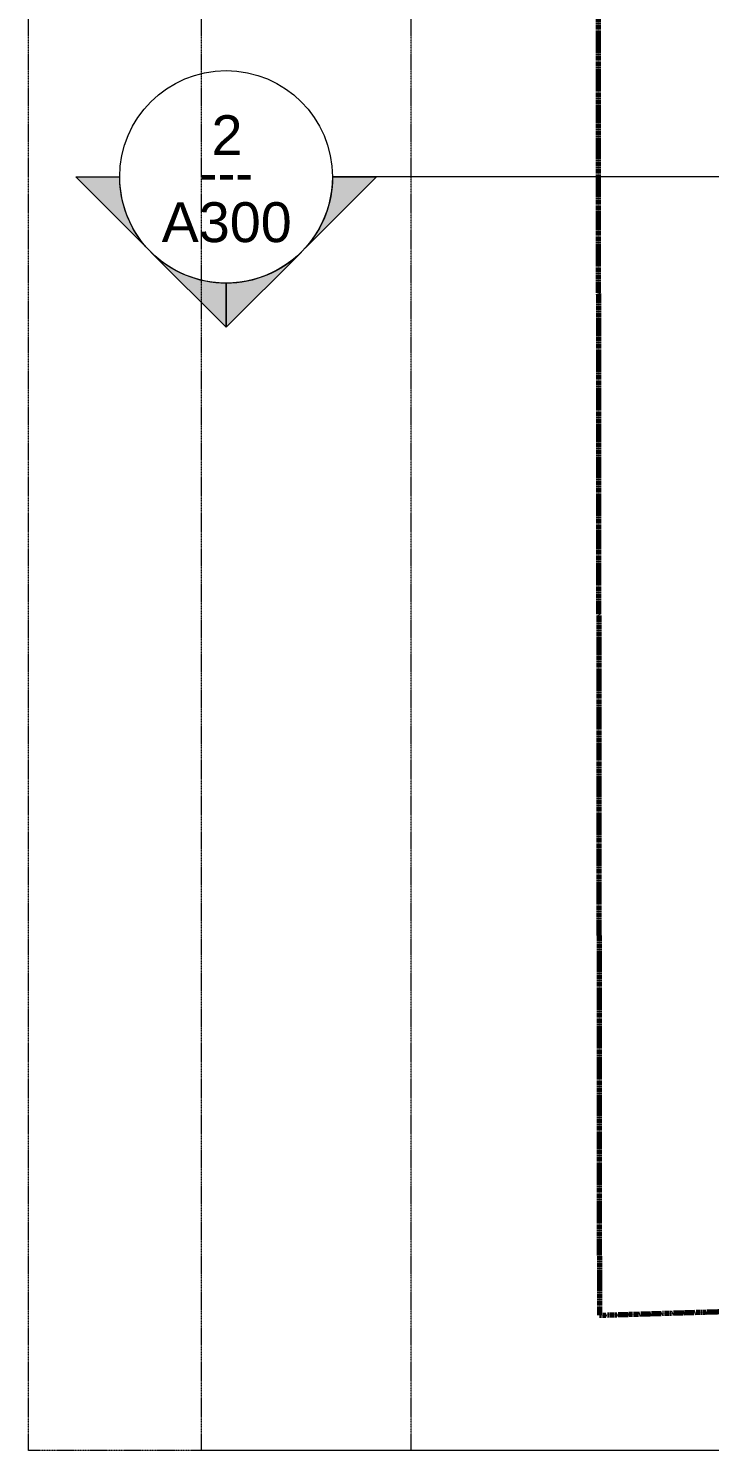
# Model space of a CAD drawing. Header units: inches. Extents: x -4830 to -235, y 9551 to 12852.
# Drawn here: x -4245 to -3937, y 9706 to 10348 of the extents above; entities that cross this region are included whole.
import ezdxf

# ---------------------------------------------------------------- set-up
doc = ezdxf.new("R2010")
doc.units = ezdxf.units.IN
doc.header["$MEASUREMENT"] = 0
doc.linetypes.add('Aligning Line 1_8_', pattern=[0.25, 0.125, -0.125])
doc.linetypes.add('Double Dash 3_8_', pattern=[1, 0.375, -0.125, 0.125, -0.125, 0.125, -0.125])
for name, color, linetype, lineweight in [('0-1', 7, 'Continuous', 5), ('C-PROP-LINE', 91, 'Double Dash 3_8_', 70), ('G-ANNO-SYMB', 111, 'Aligning Line 1_8_', 9), ('G-ANNO-SYMB-1', 147, 'Aligning Line 1_8_', 9), ('G-ANNO-SYMB-2', 111, 'Continuous', 9)]:
    doc.layers.add(name, color=color, linetype=linetype, lineweight=lineweight)
doc.styles.add('Arial', font='arial.ttf', dxfattribs={"height": 18})
doc.styles.add('Century Gothic', font='ufonts.com_century-gothic.ttf', dxfattribs={"height": 18})

# ---------------------------------------------------------------- blocks, each defined once
blk = doc.blocks.new('CTR - 1st Phase - Common Walls_rvt-1-FLOOR PLAN - 3RD FLOOR')
at = {"layer": 'G-ANNO-SYMB-1'}
for p, q in [((-4244.79, 9706.24), (-4244.79, 12461.73)), ((-4166.61, 9706.24), (-4166.61, 12428.12)), ((-514.42, 9706.24), (-4244.79, 9706.24)), ((-1875.5, 9706.24), (-4166.61, 9706.24))]:
    blk.add_line(p, q, dxfattribs=at)
blk = doc.blocks.new('Family - ___-1878357-FLOOR PLAN - 3RD FLOOR')
at = {"layer": 'C-PROP-LINE'}
for p, q in [((-3989.61, 12268.69), (-3987.01, 9767.34)), ((-3987.01, 9767.34), (-599.29, 9868.76))]:
    blk.add_line(p, q, dxfattribs=at)
blk = doc.blocks.new('Section - Section Head - Filled-22785-FLOOR PLAN - 3RD FLOOR')
at = {"layer": 'G-ANNO-SYMB-2'}
h = blk.add_hatch(color=256, dxfattribs=at)
edge = h.paths.add_edge_path(flags=0)
edge.add_line((-0.4268, 0.1768), (-0.25, 0.3536))
edge.add_line((-0.25, 0.3536), (-0.25, 0.25))
edge.add_arc((-0.25, 0), 0.25, 90, 135)
h = blk.add_hatch(color=256, dxfattribs=at)
edge = h.paths.add_edge_path(flags=0)
edge.add_arc((-0.25, 0), 0.25, 45, 90)
edge.add_line((-0.25, 0.25), (-0.25, 0.3536))
edge.add_line((-0.25, 0.3536), (-0.0732, 0.1768))
h = blk.add_hatch(color=256, dxfattribs=at)
edge = h.paths.add_edge_path(flags=0)
edge.add_arc((-0.25, 0), 0.2503, 137.9216, 180)
edge.add_line((-0.5003, 0), (-0.6036, 0))
edge.add_line((-0.6036, 0), (-0.4358, 0.1678))
h = blk.add_hatch(color=256, dxfattribs=at)
edge = h.paths.add_edge_path(flags=0)
edge.add_line((-0.0642, 0.1678), (0.1036, 0))
edge.add_line((0.1036, 0), (0.0003, 0))
edge.add_arc((-0.25, 0), 0.2503, 0, 42.0784)
for p, q in [((-0.25, 0.3536), (-0.4268, 0.1768)), ((-0.25, 0.25), (-0.25, 0.3536)), ((-0.0732, 0.1768), (-0.25, 0.3536)), ((-0.25, 0.3536), (-0.25, 0.25)), ((-0.4358, 0.1678), (-0.6036, 0)), ((0.1036, 0), (-0.0642, 0.1678)), ((-0.6036, 0), (-0.5003, 0)), ((0.0003, 0), (0.1036, 0))]:
    blk.add_line(p, q, dxfattribs=at)
for centre, radius, start, end in [((-0.2503, 0), 0.25, 360, 180), ((-0.25, 0), 0.25, 90, 135), ((-0.25, 0), 0.25, 45, 90), ((-0.25, 0), 0.2503, 137.9216, 180), ((-0.25, 0), 0.2503, 0, 42.0784), ((-0.2503, 0), 0.25, 180, 360)]:
    blk.add_arc(centre, radius, start, end, dxfattribs=at)

msp = doc.modelspace()

# ---------------------------------------------------------------- linework, layer by layer
at = {"layer": 'G-ANNO-SYMB'}
for p, q in [((-4071.96, 9706.24), (-4071.96, 12461.73)), ((-1953.41, 9706.24), (-4071.96, 9706.24))]:
    msp.add_line(p, q, dxfattribs=at)
at = {"layer": 'G-ANNO-SYMB-2'}
msp.add_line((-350.57, 10281.19), (-4107.51, 10281.19), dxfattribs=at)

# ---------------------------------------------------------------- block references
at = {"layer": '0-1'}
msp.add_blockref('CTR - 1st Phase - Common Walls_rvt-1-FLOOR PLAN - 3RD FLOOR', (0, 0), dxfattribs=at)
at = {"layer": 'C-PROP-LINE'}
msp.add_blockref('Family - ___-1878357-FLOOR PLAN - 3RD FLOOR', (0, 0), dxfattribs=at)
at = {"layer": 'G-ANNO-SYMB-2', "extrusion": (0, 0, -1), "xscale": 191.9999999999999, "yscale": 191.9999999999999, "zscale": 191.9999999999999, "rotation": 180}
msp.add_blockref('Section - Section Head - Filled-22785-FLOOR PLAN - 3RD FLOOR', (4107.51, 10281.19), dxfattribs=at)

# ---------------------------------------------------------------- texts
at = {"layer": 'G-ANNO-SYMB-2', "char_height": 18, "attachment_point": 1}
for s, insert, width, style in [('2', (-4162.15, 10309.01), 16.968, 'Arial'), ('---', (-4167.45, 10292), 30.906, 'Century Gothic'), ('A300', (-4184.64, 10269.74), 71.508, 'Arial')]:
    msp.add_mtext(s, dxfattribs=dict(at, insert=insert, width=width, style=style))

doc.saveas('drawing.dxf')
